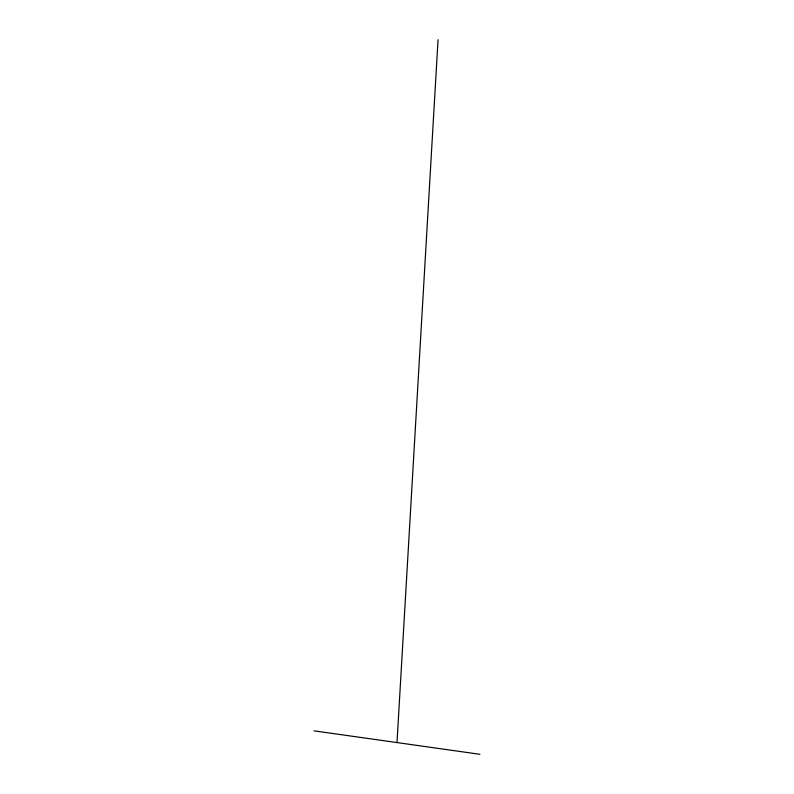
<?xml version="1.0" encoding="UTF-8"?>
<svg xmlns="http://www.w3.org/2000/svg" width="794" height="794" viewBox="0 0 794 794"><rect width="100%" height="100%" fill="white"/><g stroke="black" fill="none" stroke-linecap="round" stroke-linejoin="round"><path stroke-width="1.19" d="M397 742.569L438.05 39.7M314.077 730.847L479.923 754.3"/></g></svg>
